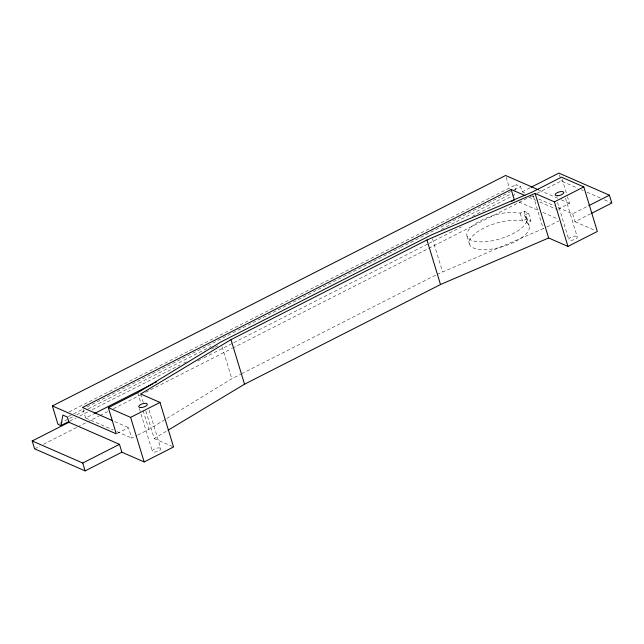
<?xml version="1.0" encoding="UTF-8"?>
<svg xmlns="http://www.w3.org/2000/svg" width="644" height="644" viewBox="0 0 644 644"><rect width="100%" height="100%" fill="white"/><g stroke="black" fill="none" stroke-linecap="round" stroke-linejoin="round"><path stroke-width="0.48" stroke-dasharray="3.22 2.42" d="M524.892 192.999L522.139 191.799L520.545 186.559L516.086 184.611L514.129 195.116L472.028 216.529M137.719 435.054L148.869 429.387L165.967 418.954M166.828 418.431L231.816 378.777L240.784 374.22M145.874 411.057L154.23 438.548L167.126 430.788M528.547 213.124L524.602 215.12A31.226 12.147 -16.9 0 1 496.146 239.906A31.226 12.147 -16.9 0 1 469.887 228.435A31.226 12.147 -16.9 0 1 520.159 213.18L524.087 211.176L528.547 213.124L530.938 220.989L526.993 222.985A31.226 12.147 -16.9 0 1 498.528 247.763A31.226 12.147 -16.9 0 1 472.277 236.3A31.226 12.147 -16.9 0 1 522.55 221.045L526.478 219.041L530.938 220.989M69.166 411.894L516.086 184.611M68.248 416.571L72.724 414.301M73.625 413.842L83.47 408.835M87.061 407.008L399.634 248.045M400.528 247.594L447.105 223.903M447.999 223.452L510.692 191.566M514.274 189.747L520.545 186.559M59.755 423.382L68.707 418.825M69.6 418.375L73.183 416.555M76.765 414.728L87.52 409.262M88.413 408.811L211.111 346.408M441.293 229.344L511.151 193.82M69.89 421.039L76.161 417.851M79.743 416.024L88.695 411.476M92.277 409.648L180.054 365.011M183.637 363.192L186.325 361.823M211.401 349.072L214.09 347.704M214.983 347.253L218.566 345.426M522.139 191.799L530.205 187.694M83.044 409.415L85.652 417.988L93.726 413.883M197.756 360.978L203.142 358.241M204.035 357.782L232.734 343.188M233.635 342.737L428.252 243.762M429.146 243.303L461.434 226.881M34.591 448.82L39.96 446.091M43.542 444.271L76.684 427.415M77.586 426.956L86.538 422.4M87.439 421.949L99.079 416.024M99.973 415.573L108.039 411.468M113.416 408.739L140.287 395.07M145.657 392.341L231.647 348.605M232.54 348.154L529.03 197.37M529.923 196.919L532.612 195.551M537.088 193.272L561.27 180.972L577.813 188.193M117.16 433.412L128.534 427.624L131.722 438.113L136.866 435.497M558.106 209.163L569.481 203.383L567.493 196.831M241.677 373.762L436.213 274.827M437.107 274.376L545.838 227.509M546.7 227.066L558.702 220.964M557.97 207.448L572.669 213.864L587.9 206.112M572.669 213.864L575.052 221.729L590.29 213.977M581.484 189.803L583.319 190.6M586.998 192.21L600.78 198.223M604.45 199.833L611.8 203.037M539.358 190.222L557.615 198.199M561.262 199.793L569.481 203.383M532.242 196.211L534.085 197.016M538.674 199.02L554.291 205.839M528.668 197.136L536.041 200.356M539.728 201.966L557.229 209.606M575.052 221.729L595.563 230.681M518.959 201.983L538.304 210.435M542.908 212.448L557.656 218.888M154.23 438.548L172.632 446.59M114.713 421.587L128.534 427.624M85.652 417.988L113.296 430.063M116.975 431.673L131.722 438.113M562.083 179.04L567.203 195.889M559.419 174.854L561.27 180.972M565.513 198.207L577.322 237.081A4.46 1.739 -16.9 0 1 570.962 240.317A4.46 1.739 -16.9 0 1 570.801 237.233A4.46 1.739 -16.9 0 1 577.322 237.081M557.495 202.369L568.733 239.343M533.264 195.881L543.27 228.813M526.8 218.026L529.191 225.891M524.087 211.176L526.478 219.041M524.602 215.12L526.993 222.985M520.159 213.18L522.55 221.045M506.136 177.309L509.485 188.314M467.045 236.163L469.436 244.028M432.486 238.707L442.492 271.639M222.1 346.786L231.816 378.777M149.07 409.995L160.879 448.868A4.46 1.739 -16.9 0 1 154.512 452.104A4.46 1.739 -16.9 0 1 154.351 449.021A4.46 1.739 -16.9 0 1 160.879 448.868M140.69 393.991L143.282 402.524M137.719 392.695L140.867 403.047M143.153 410.574L148.869 429.387M139.321 408.465L140.762 413.207M141.052 414.156L152.282 451.13"/><path stroke-width="0.97" d="M52.381 405.945L57.96 424.291L60.93 425.595L62.895 415.082L67.354 417.03L68.948 422.271L119.47 444.336L121.861 452.201L144.151 461.941L173.55 446.984L160.01 402.428L140.69 393.991L230.987 339.646L426.964 239.979L535.092 193.417L554.412 201.854L567.952 246.411L597.342 231.462L583.81 186.905L561.52 177.164L532.121 192.121L431.343 234.939L220.667 342.085L137.719 392.695L108.321 407.644L116.29 433.855L52.381 405.945L505.58 175.474L538.44 189.827M167.987 430.273L244.527 384.202L440.504 284.535L548.632 237.974L567.952 246.411M524.981 195.526L511.167 189.489L82.464 407.507L111.951 420.379M60.93 425.595L68.997 421.49M121.861 452.201L85.113 470.893L34.591 448.82L32.2 440.963L68.948 422.271M531.099 187.243L558.887 173.107L609.409 195.18L611.8 203.037L591.184 213.526M94.62 413.432L152.918 383.784M154.713 382.874L156.5 381.956M511.658 201.339L514.347 199.97L511.167 189.489M108.321 407.644L130.611 417.376L160.01 402.428M554.412 201.854L583.81 186.905M32.2 440.963L82.73 463.028L119.47 444.336M588.801 205.661L609.409 195.18M535.092 193.417L548.632 237.974M426.964 239.979L440.504 284.535M230.987 339.646L244.527 384.202M130.611 417.376L144.151 461.941M82.73 463.028L85.113 470.893M557.422 195.76A4.46 1.739 -16.9 0 0 563.79 192.516A4.46 1.739 -16.9 0 0 557.261 192.677A4.46 1.739 -16.9 0 0 557.422 195.76M140.972 407.547A4.46 1.739 -16.9 0 0 147.339 404.311A4.46 1.739 -16.9 0 0 140.811 404.464A4.46 1.739 -16.9 0 0 140.972 407.547"/></g></svg>
